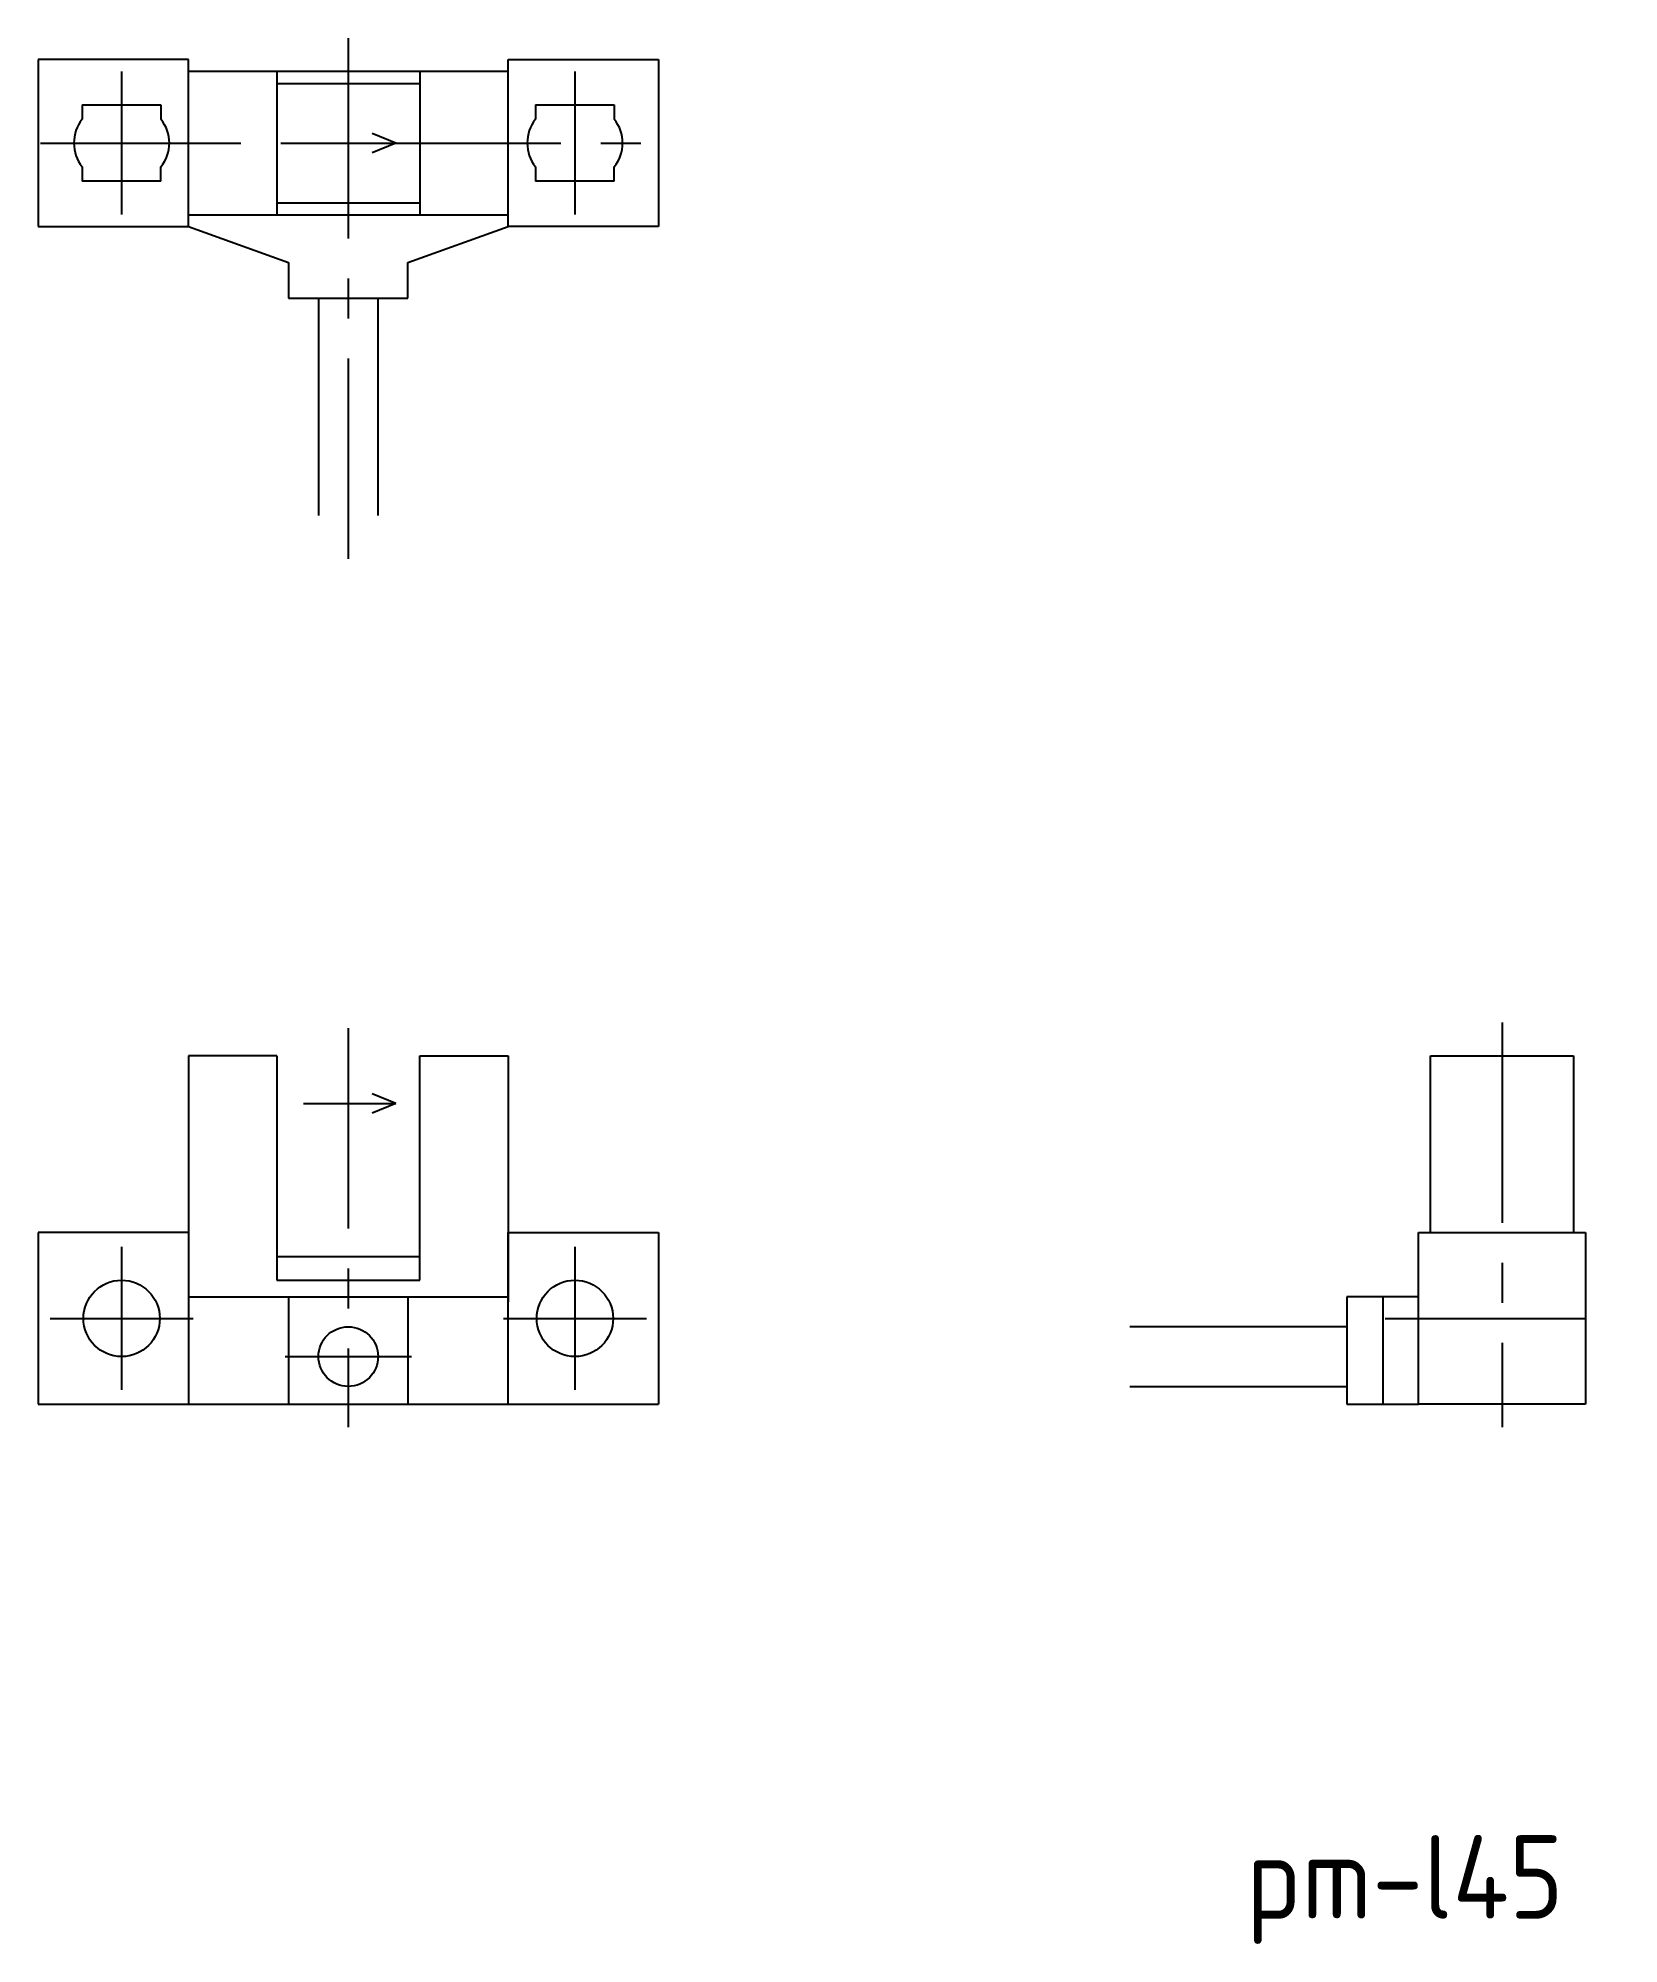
# Model space of a CAD drawing. Extents: x -171.2 to -104.9, y 448.8 to 528.6.
import ezdxf

# ---------------------------------------------------------------- set-up
doc = ezdxf.new("R2010")
doc.units = 0
doc.linetypes.add('CENTER', pattern=[13.421505, 8.388441, -1.677688, 1.677688, -1.677688])
doc.layers.get('0').update_dxf_attribs({"linetype": 'CONTINUOUS'})
doc.styles.get("Standard").update_dxf_attribs({"font": 'isocp.shx', "bigfont": 'extfont.shx'})

# ---------------------------------------------------------------- blocks, each defined once
blk = doc.blocks.new('*U4')
at = {"color": 2}
blk.add_text('pm-l45', height=3.5, dxfattribs=at).set_placement((-120.564, 449.849))

msp = doc.modelspace()

# ---------------------------------------------------------------- linework, layer by layer
at = {"color": 4, "linetype": 'CENTER'}
for p, q in [((-158.183, 528.637), (-158.183, 506.749)), ((-167.683, 527.237), (-167.683, 521.243)), ((-148.683, 527.237), (-148.683, 521.243)), ((-171.08, 524.24), (-145.286, 524.24)), ((-158.183, 487.156), (-158.183, 470.445)), ((-109.825, 487.395), (-109.825, 470.445)), ((-167.683, 477.995), (-167.683, 472.001)), ((-148.683, 477.995), (-148.683, 472.001)), ((-170.68, 474.998), (-164.686, 474.998)), ((-151.68, 474.998), (-145.686, 474.998)), ((-114.722, 474.998), (-104.928, 474.998)), ((-160.83, 473.398), (-155.536, 473.398))]:
    msp.add_line(p, q, dxfattribs=at)
at = {"color": 7, "linetype": 'CONTINUOUS'}
for p, q in [((-171.183, 527.74), (-171.183, 520.74)), ((-164.883, 527.74), (-171.183, 527.74)), ((-164.883, 520.74), (-164.883, 527.74)), ((-151.483, 527.24), (-164.883, 527.24)), ((-161.183, 527.24), (-161.183, 521.24)), ((-155.183, 527.24), (-155.183, 521.24)), ((-151.483, 527.74), (-145.183, 527.74)), ((-151.483, 520.74), (-151.483, 527.74)), ((-145.183, 527.74), (-145.183, 520.74)), ((-161.183, 526.74), (-155.183, 526.74)), ((-169.333, 525.84), (-166.033, 525.84)), ((-169.333, 525.84), (-169.333, 525.239)), ((-166.033, 525.84), (-166.033, 525.239)), ((-150.333, 525.84), (-147.033, 525.84)), ((-150.333, 525.84), (-150.333, 525.239)), ((-147.033, 525.84), (-147.033, 525.239)), ((-169.333, 523.242), (-169.333, 522.64)), ((-166.033, 522.64), (-166.033, 523.242)), ((-150.333, 523.242), (-150.333, 522.64)), ((-147.033, 522.64), (-147.033, 523.242)), ((-166.033, 522.64), (-169.333, 522.64)), ((-147.033, 522.64), (-150.333, 522.64)), ((-161.183, 521.74), (-155.183, 521.74)), ((-171.183, 520.74), (-164.883, 520.74)), ((-164.883, 521.24), (-151.483, 521.24)), ((-164.883, 520.74), (-160.683, 519.24)), ((-155.683, 519.24), (-151.483, 520.74)), ((-145.183, 520.74), (-151.483, 520.74)), ((-160.683, 519.24), (-160.683, 517.74)), ((-155.683, 517.74), (-155.683, 519.24)), ((-160.683, 517.74), (-155.683, 517.74)), ((-159.433, 517.74), (-159.433, 508.64)), ((-156.933, 508.64), (-156.933, 517.74)), ((-161.183, 485.998), (-164.883, 485.998)), ((-164.883, 485.998), (-164.883, 475.698)), ((-161.183, 485.998), (-161.183, 477.598)), ((-155.183, 477.598), (-155.183, 485.998)), ((-155.183, 485.998), (-151.483, 485.998)), ((-151.483, 485.998), (-151.483, 475.698)), ((-112.825, 478.598), (-112.825, 485.998)), ((-112.825, 485.998), (-106.825, 485.998)), ((-106.825, 485.998), (-106.825, 478.598)), ((-164.883, 478.598), (-171.183, 478.598)), ((-171.183, 478.598), (-171.183, 471.398)), ((-164.883, 478.598), (-164.883, 471.398)), ((-151.483, 478.598), (-145.183, 478.598)), ((-151.483, 471.398), (-151.483, 478.598)), ((-145.183, 478.598), (-145.183, 471.398)), ((-113.325, 478.598), (-106.325, 478.598)), ((-113.325, 471.398), (-113.325, 478.598)), ((-106.325, 478.598), (-106.325, 471.398)), ((-161.183, 477.598), (-155.183, 477.598)), ((-161.183, 477.598), (-161.183, 476.598)), ((-155.183, 476.598), (-155.183, 477.598)), ((-164.883, 475.898), (-151.483, 475.898)), ((-161.183, 476.598), (-155.183, 476.598)), ((-160.683, 475.898), (-160.683, 471.398)), ((-155.683, 475.898), (-155.683, 471.398)), ((-113.325, 475.898), (-116.325, 475.898)), ((-116.325, 475.898), (-116.325, 471.398)), ((-114.825, 475.898), (-114.825, 471.398)), ((-116.325, 474.648), (-125.425, 474.648)), ((-125.425, 472.148), (-116.325, 472.148)), ((-171.183, 471.398), (-145.183, 471.398)), ((-116.325, 471.398), (-113.325, 471.398)), ((-106.325, 471.398), (-113.325, 471.398))]:
    msp.add_line(p, q, dxfattribs=at)
at = {"color": 4, "linetype": 'CONTINUOUS'}
for p, q in [((-156.183, 524.24), (-157.183, 524.645)), ((-160.054, 524.24), (-156.183, 524.24)), ((-156.183, 524.24), (-157.183, 523.836)), ((-160.054, 483.998), (-156.183, 483.998)), ((-156.183, 483.998), (-157.183, 484.402)), ((-156.183, 483.998), (-157.183, 483.594))]:
    msp.add_line(p, q, dxfattribs=at)
at = {"color": 7, "linetype": 'CONTINUOUS'}
for centre, radius in [((-167.683, 474.998), 1.6), ((-148.683, 474.998), 1.6), ((-158.183, 473.398), 1.25)]:
    msp.add_circle(centre, radius, dxfattribs=at)
for centre, start, end in [((-168.083, 524.24), 141.37517, 218.62483), ((-167.283, 524.24), 321.37517, 38.62483), ((-149.083, 524.24), 141.37517, 218.62483), ((-148.283, 524.24), 321.37517, 38.62483)]:
    msp.add_arc(centre, 1.6, start, end, dxfattribs=at)

# ---------------------------------------------------------------- block references
msp.add_blockref('*U4', (0, 0))

doc.saveas('drawing.dxf')
